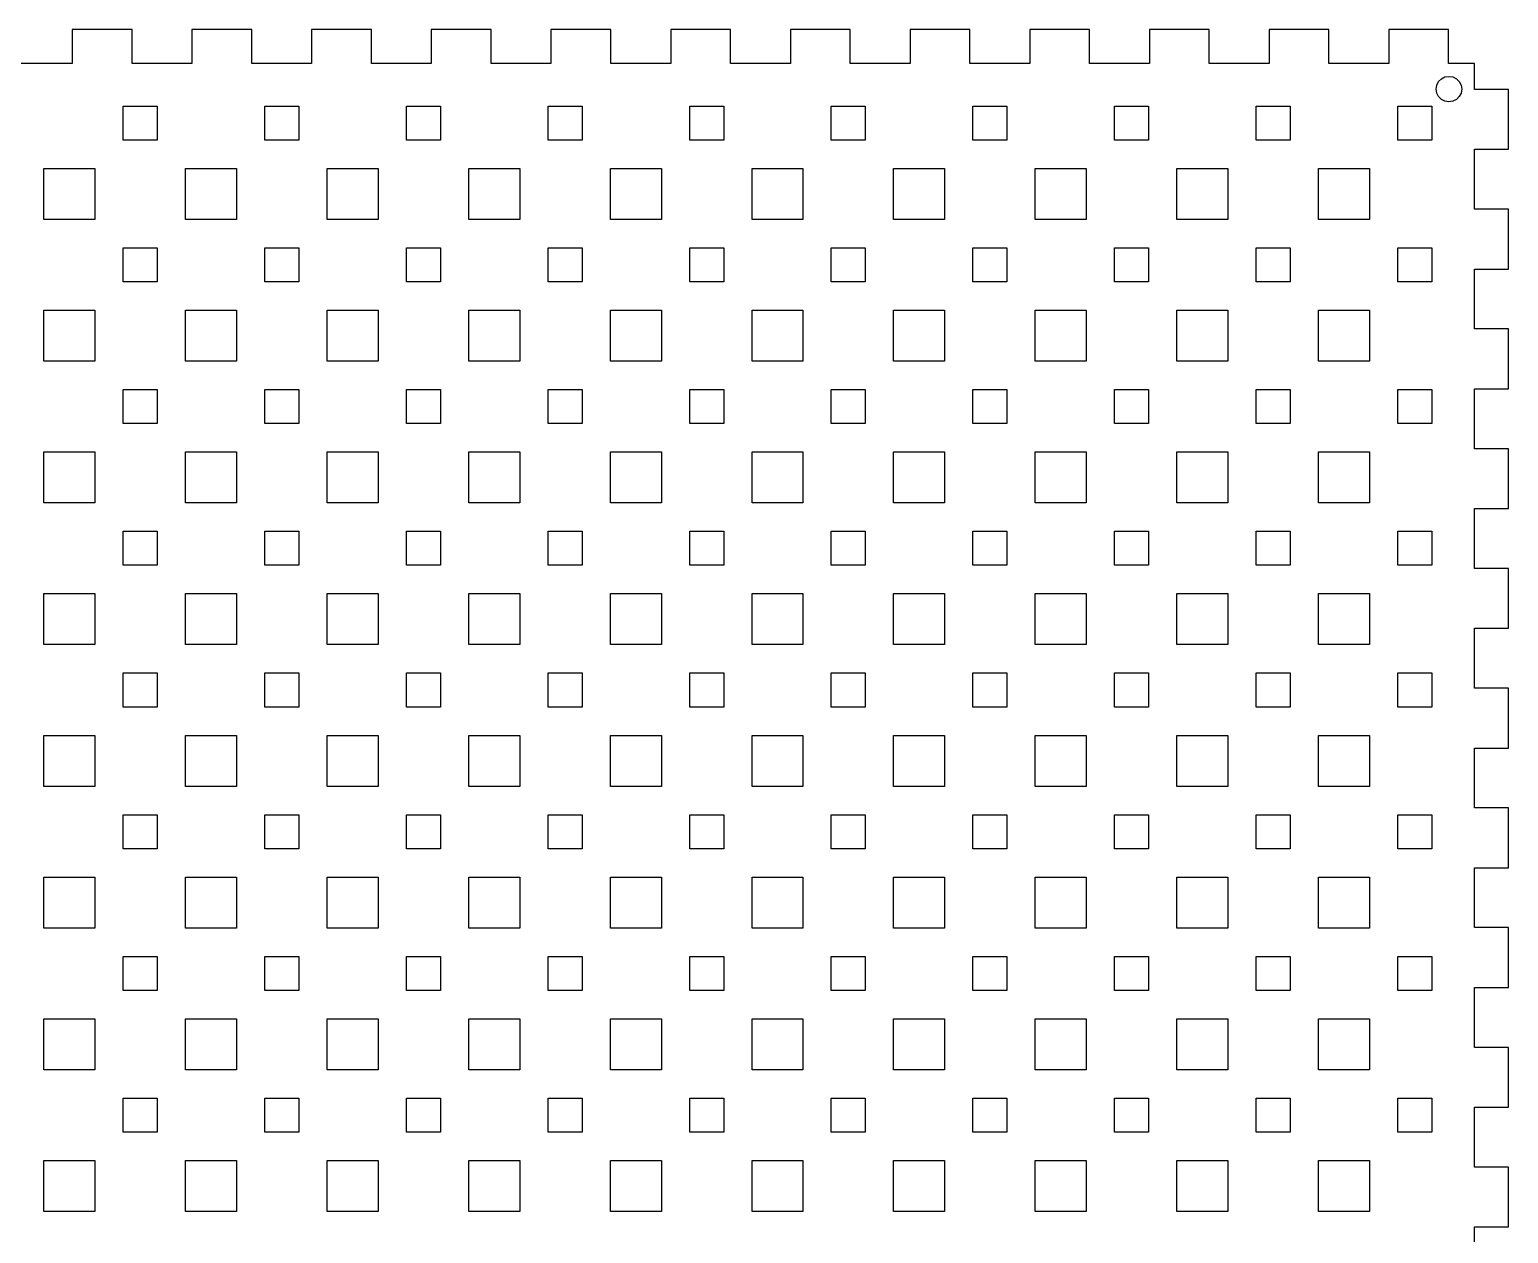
# Model space of a CAD drawing. Header units: metres. Extents: x -290 to 289, y -442 to 574.
# Drawn here: x 114.7 to 288.7, y 147.1 to 288.7 of the extents above; entities that cross this region are included whole.
import ezdxf

# ---------------------------------------------------------------- set-up
doc = ezdxf.new("R2010")
doc.units = ezdxf.units.M

msp = doc.modelspace()

# ---------------------------------------------------------------- linework, layer by layer
for p, q in [((126.732, 288.667), (119.691, 288.667)), ((119.691, 288.667), (119.691, 284.667)), ((126.732, 284.667), (126.732, 288.667)), ((140.813, 288.667), (133.772, 288.667)), ((133.772, 288.667), (133.772, 284.667)), ((140.813, 284.667), (140.813, 288.667)), ((154.894, 288.667), (147.854, 288.667)), ((147.854, 288.667), (147.854, 284.667)), ((154.894, 284.667), (154.894, 288.667)), ((168.976, 288.667), (161.935, 288.667)), ((161.935, 288.667), (161.935, 284.667)), ((168.976, 284.667), (168.976, 288.667)), ((183.057, 288.667), (176.016, 288.667)), ((176.016, 288.667), (176.016, 284.667)), ((183.057, 284.667), (183.057, 288.667)), ((197.138, 288.667), (190.098, 288.667)), ((190.098, 288.667), (190.098, 284.667)), ((197.138, 284.667), (197.138, 288.667)), ((211.219, 288.667), (204.179, 288.667)), ((204.179, 288.667), (204.179, 284.667)), ((211.219, 284.667), (211.219, 288.667)), ((225.301, 288.667), (218.26, 288.667)), ((218.26, 288.667), (218.26, 284.667)), ((225.301, 284.667), (225.301, 288.667)), ((239.382, 288.667), (232.341, 288.667)), ((232.341, 288.667), (232.341, 284.667)), ((239.382, 284.667), (239.382, 288.667)), ((253.463, 288.667), (246.423, 288.667)), ((246.423, 288.667), (246.423, 284.667)), ((253.463, 284.667), (253.463, 288.667)), ((267.545, 288.667), (260.504, 288.667)), ((260.504, 288.667), (260.504, 284.667)), ((267.545, 284.667), (267.545, 288.667)), ((281.626, 288.667), (274.585, 288.667)), ((274.585, 288.667), (274.585, 284.667)), ((281.626, 284.667), (281.626, 288.667)), ((119.691, 284.667), (112.65, 284.667)), ((133.772, 284.667), (126.732, 284.667)), ((147.854, 284.667), (140.813, 284.667)), ((161.935, 284.667), (154.894, 284.667)), ((176.016, 284.667), (168.976, 284.667)), ((190.098, 284.667), (183.057, 284.667)), ((204.179, 284.667), (197.138, 284.667)), ((218.26, 284.667), (211.219, 284.667)), ((232.341, 284.667), (225.301, 284.667)), ((246.423, 284.667), (239.382, 284.667)), ((260.504, 284.667), (253.463, 284.667)), ((274.585, 284.667), (267.545, 284.667)), ((284.667, 284.667), (281.626, 284.667)), ((284.667, 281.626), (284.667, 284.667)), ((280.167, 281.667), (280.24, 282.13)), ((280.24, 282.13), (280.453, 282.548)), ((280.453, 282.548), (280.785, 282.88)), ((280.785, 282.88), (281.203, 283.093)), ((281.203, 283.093), (281.667, 283.167)), ((281.667, 283.167), (282.13, 283.093)), ((282.13, 283.093), (282.548, 282.88)), ((282.548, 282.88), (282.88, 282.548)), ((282.88, 282.548), (283.093, 282.13)), ((283.093, 282.13), (283.167, 281.667)), ((280.24, 281.203), (280.167, 281.667)), ((280.453, 280.785), (280.24, 281.203)), ((280.785, 280.453), (280.453, 280.785)), ((281.203, 280.24), (280.785, 280.453)), ((281.667, 280.167), (281.203, 280.24)), ((282.13, 280.24), (281.667, 280.167)), ((282.548, 280.453), (282.13, 280.24)), ((282.88, 280.785), (282.548, 280.453)), ((283.093, 281.203), (282.88, 280.785)), ((283.167, 281.667), (283.093, 281.203)), ((288.667, 281.626), (284.667, 281.626)), ((288.667, 274.585), (288.667, 281.626)), ((125.667, 275.667), (125.667, 279.667)), ((125.667, 279.667), (129.667, 279.667)), ((129.667, 279.667), (129.667, 275.667)), ((142.333, 275.667), (142.333, 279.667)), ((142.333, 279.667), (146.333, 279.667)), ((146.333, 279.667), (146.333, 275.667)), ((159, 275.667), (159, 279.667)), ((159, 279.667), (163, 279.667)), ((163, 279.667), (163, 275.667)), ((175.667, 275.667), (175.667, 279.667)), ((175.667, 279.667), (179.667, 279.667)), ((179.667, 279.667), (179.667, 275.667)), ((192.333, 275.667), (192.333, 279.667)), ((192.333, 279.667), (196.333, 279.667)), ((196.333, 279.667), (196.333, 275.667)), ((209, 275.667), (209, 279.667)), ((209, 279.667), (213, 279.667)), ((213, 279.667), (213, 275.667)), ((225.667, 275.667), (225.667, 279.667)), ((225.667, 279.667), (229.667, 279.667)), ((229.667, 279.667), (229.667, 275.667)), ((242.333, 275.667), (242.333, 279.667)), ((242.333, 279.667), (246.333, 279.667)), ((246.333, 279.667), (246.333, 275.667)), ((259, 275.667), (259, 279.667)), ((259, 279.667), (263, 279.667)), ((263, 279.667), (263, 275.667)), ((275.667, 275.667), (275.667, 279.667)), ((275.667, 279.667), (279.667, 279.667)), ((279.667, 279.667), (279.667, 275.667)), ((129.667, 275.667), (125.667, 275.667)), ((146.333, 275.667), (142.333, 275.667)), ((163, 275.667), (159, 275.667)), ((179.667, 275.667), (175.667, 275.667)), ((196.333, 275.667), (192.333, 275.667)), ((213, 275.667), (209, 275.667)), ((229.667, 275.667), (225.667, 275.667)), ((246.333, 275.667), (242.333, 275.667)), ((263, 275.667), (259, 275.667)), ((279.667, 275.667), (275.667, 275.667)), ((284.667, 267.545), (284.667, 274.585)), ((284.667, 274.585), (288.667, 274.585)), ((116.333, 266.333), (116.333, 272.333)), ((116.333, 272.333), (122.333, 272.333)), ((122.333, 272.333), (122.333, 266.333)), ((133, 266.333), (133, 272.333)), ((133, 272.333), (139, 272.333)), ((139, 272.333), (139, 266.333)), ((149.667, 266.333), (149.667, 272.333)), ((149.667, 272.333), (155.667, 272.333)), ((155.667, 272.333), (155.667, 266.333)), ((166.333, 266.333), (166.333, 272.333)), ((166.333, 272.333), (172.333, 272.333)), ((172.333, 272.333), (172.333, 266.333)), ((183, 266.333), (183, 272.333)), ((183, 272.333), (189, 272.333)), ((189, 272.333), (189, 266.333)), ((199.667, 266.333), (199.667, 272.333)), ((199.667, 272.333), (205.667, 272.333)), ((205.667, 272.333), (205.667, 266.333)), ((216.333, 266.333), (216.333, 272.333)), ((216.333, 272.333), (222.333, 272.333)), ((222.333, 272.333), (222.333, 266.333)), ((233, 266.333), (233, 272.333)), ((233, 272.333), (239, 272.333)), ((239, 272.333), (239, 266.333)), ((249.667, 266.333), (249.667, 272.333)), ((249.667, 272.333), (255.667, 272.333)), ((255.667, 272.333), (255.667, 266.333)), ((266.333, 266.333), (266.333, 272.333)), ((266.333, 272.333), (272.333, 272.333)), ((272.333, 272.333), (272.333, 266.333)), ((122.333, 266.333), (116.333, 266.333)), ((139, 266.333), (133, 266.333)), ((155.667, 266.333), (149.667, 266.333)), ((172.333, 266.333), (166.333, 266.333)), ((189, 266.333), (183, 266.333)), ((205.667, 266.333), (199.667, 266.333)), ((222.333, 266.333), (216.333, 266.333)), ((239, 266.333), (233, 266.333)), ((255.667, 266.333), (249.667, 266.333)), ((272.333, 266.333), (266.333, 266.333)), ((288.667, 267.545), (284.667, 267.545)), ((288.667, 260.504), (288.667, 267.545)), ((125.667, 259), (125.667, 263)), ((125.667, 263), (129.667, 263)), ((129.667, 263), (129.667, 259)), ((142.333, 259), (142.333, 263)), ((142.333, 263), (146.333, 263)), ((146.333, 263), (146.333, 259)), ((159, 259), (159, 263)), ((159, 263), (163, 263)), ((163, 263), (163, 259)), ((175.667, 259), (175.667, 263)), ((175.667, 263), (179.667, 263)), ((179.667, 263), (179.667, 259)), ((192.333, 259), (192.333, 263)), ((192.333, 263), (196.333, 263)), ((196.333, 263), (196.333, 259)), ((209, 259), (209, 263)), ((209, 263), (213, 263)), ((213, 263), (213, 259)), ((225.667, 259), (225.667, 263)), ((225.667, 263), (229.667, 263)), ((229.667, 263), (229.667, 259)), ((242.333, 259), (242.333, 263)), ((242.333, 263), (246.333, 263)), ((246.333, 263), (246.333, 259)), ((259, 259), (259, 263)), ((259, 263), (263, 263)), ((263, 263), (263, 259)), ((275.667, 259), (275.667, 263)), ((275.667, 263), (279.667, 263)), ((279.667, 263), (279.667, 259)), ((284.667, 253.463), (284.667, 260.504)), ((284.667, 260.504), (288.667, 260.504)), ((129.667, 259), (125.667, 259)), ((146.333, 259), (142.333, 259)), ((163, 259), (159, 259)), ((179.667, 259), (175.667, 259)), ((196.333, 259), (192.333, 259)), ((213, 259), (209, 259)), ((229.667, 259), (225.667, 259)), ((246.333, 259), (242.333, 259)), ((263, 259), (259, 259)), ((279.667, 259), (275.667, 259)), ((116.333, 249.667), (116.333, 255.667)), ((116.333, 255.667), (122.333, 255.667)), ((122.333, 255.667), (122.333, 249.667)), ((133, 249.667), (133, 255.667)), ((133, 255.667), (139, 255.667)), ((139, 255.667), (139, 249.667)), ((149.667, 249.667), (149.667, 255.667)), ((149.667, 255.667), (155.667, 255.667)), ((155.667, 255.667), (155.667, 249.667)), ((166.333, 249.667), (166.333, 255.667)), ((166.333, 255.667), (172.333, 255.667)), ((172.333, 255.667), (172.333, 249.667)), ((183, 249.667), (183, 255.667)), ((183, 255.667), (189, 255.667)), ((189, 255.667), (189, 249.667)), ((199.667, 249.667), (199.667, 255.667)), ((199.667, 255.667), (205.667, 255.667)), ((205.667, 255.667), (205.667, 249.667)), ((216.333, 249.667), (216.333, 255.667)), ((216.333, 255.667), (222.333, 255.667)), ((222.333, 255.667), (222.333, 249.667)), ((233, 249.667), (233, 255.667)), ((233, 255.667), (239, 255.667)), ((239, 255.667), (239, 249.667)), ((249.667, 249.667), (249.667, 255.667)), ((249.667, 255.667), (255.667, 255.667)), ((255.667, 255.667), (255.667, 249.667)), ((266.333, 249.667), (266.333, 255.667)), ((266.333, 255.667), (272.333, 255.667)), ((272.333, 255.667), (272.333, 249.667)), ((288.667, 253.463), (284.667, 253.463)), ((288.667, 246.423), (288.667, 253.463)), ((122.333, 249.667), (116.333, 249.667)), ((139, 249.667), (133, 249.667)), ((155.667, 249.667), (149.667, 249.667)), ((172.333, 249.667), (166.333, 249.667)), ((189, 249.667), (183, 249.667)), ((205.667, 249.667), (199.667, 249.667)), ((222.333, 249.667), (216.333, 249.667)), ((239, 249.667), (233, 249.667)), ((255.667, 249.667), (249.667, 249.667)), ((272.333, 249.667), (266.333, 249.667)), ((125.667, 242.333), (125.667, 246.333)), ((125.667, 246.333), (129.667, 246.333)), ((129.667, 246.333), (129.667, 242.333)), ((142.333, 242.333), (142.333, 246.333)), ((142.333, 246.333), (146.333, 246.333)), ((146.333, 246.333), (146.333, 242.333)), ((159, 242.333), (159, 246.333)), ((159, 246.333), (163, 246.333)), ((163, 246.333), (163, 242.333)), ((175.667, 242.333), (175.667, 246.333)), ((175.667, 246.333), (179.667, 246.333)), ((179.667, 246.333), (179.667, 242.333)), ((192.333, 242.333), (192.333, 246.333)), ((192.333, 246.333), (196.333, 246.333)), ((196.333, 246.333), (196.333, 242.333)), ((209, 242.333), (209, 246.333)), ((209, 246.333), (213, 246.333)), ((213, 246.333), (213, 242.333)), ((225.667, 242.333), (225.667, 246.333)), ((225.667, 246.333), (229.667, 246.333)), ((229.667, 246.333), (229.667, 242.333)), ((242.333, 242.333), (242.333, 246.333)), ((242.333, 246.333), (246.333, 246.333)), ((246.333, 246.333), (246.333, 242.333)), ((259, 242.333), (259, 246.333)), ((259, 246.333), (263, 246.333)), ((263, 246.333), (263, 242.333)), ((275.667, 242.333), (275.667, 246.333)), ((275.667, 246.333), (279.667, 246.333)), ((279.667, 246.333), (279.667, 242.333)), ((284.667, 239.382), (284.667, 246.423)), ((284.667, 246.423), (288.667, 246.423)), ((129.667, 242.333), (125.667, 242.333)), ((146.333, 242.333), (142.333, 242.333)), ((163, 242.333), (159, 242.333)), ((179.667, 242.333), (175.667, 242.333)), ((196.333, 242.333), (192.333, 242.333)), ((213, 242.333), (209, 242.333)), ((229.667, 242.333), (225.667, 242.333)), ((246.333, 242.333), (242.333, 242.333)), ((263, 242.333), (259, 242.333)), ((279.667, 242.333), (275.667, 242.333)), ((116.333, 233), (116.333, 239)), ((116.333, 239), (122.333, 239)), ((122.333, 239), (122.333, 233)), ((133, 233), (133, 239)), ((133, 239), (139, 239)), ((139, 239), (139, 233)), ((149.667, 233), (149.667, 239)), ((149.667, 239), (155.667, 239)), ((155.667, 239), (155.667, 233)), ((166.333, 233), (166.333, 239)), ((166.333, 239), (172.333, 239)), ((172.333, 239), (172.333, 233)), ((183, 233), (183, 239)), ((183, 239), (189, 239)), ((189, 239), (189, 233)), ((199.667, 233), (199.667, 239)), ((199.667, 239), (205.667, 239)), ((205.667, 239), (205.667, 233)), ((216.333, 233), (216.333, 239)), ((216.333, 239), (222.333, 239)), ((222.333, 239), (222.333, 233)), ((233, 233), (233, 239)), ((233, 239), (239, 239)), ((239, 239), (239, 233)), ((249.667, 233), (249.667, 239)), ((249.667, 239), (255.667, 239)), ((255.667, 239), (255.667, 233)), ((266.333, 233), (266.333, 239)), ((266.333, 239), (272.333, 239)), ((272.333, 239), (272.333, 233)), ((288.667, 239.382), (284.667, 239.382)), ((288.667, 232.341), (288.667, 239.382)), ((122.333, 233), (116.333, 233)), ((139, 233), (133, 233)), ((155.667, 233), (149.667, 233)), ((172.333, 233), (166.333, 233)), ((189, 233), (183, 233)), ((205.667, 233), (199.667, 233)), ((222.333, 233), (216.333, 233)), ((239, 233), (233, 233)), ((255.667, 233), (249.667, 233)), ((272.333, 233), (266.333, 233)), ((284.667, 225.301), (284.667, 232.341)), ((284.667, 232.341), (288.667, 232.341)), ((125.667, 225.667), (125.667, 229.667)), ((125.667, 229.667), (129.667, 229.667)), ((129.667, 229.667), (129.667, 225.667)), ((142.333, 225.667), (142.333, 229.667)), ((142.333, 229.667), (146.333, 229.667)), ((146.333, 229.667), (146.333, 225.667)), ((159, 225.667), (159, 229.667)), ((159, 229.667), (163, 229.667)), ((163, 229.667), (163, 225.667)), ((175.667, 225.667), (175.667, 229.667)), ((175.667, 229.667), (179.667, 229.667)), ((179.667, 229.667), (179.667, 225.667)), ((192.333, 225.667), (192.333, 229.667)), ((192.333, 229.667), (196.333, 229.667)), ((196.333, 229.667), (196.333, 225.667)), ((209, 225.667), (209, 229.667)), ((209, 229.667), (213, 229.667)), ((213, 229.667), (213, 225.667)), ((225.667, 225.667), (225.667, 229.667)), ((225.667, 229.667), (229.667, 229.667)), ((229.667, 229.667), (229.667, 225.667)), ((242.333, 225.667), (242.333, 229.667)), ((242.333, 229.667), (246.333, 229.667)), ((246.333, 229.667), (246.333, 225.667)), ((259, 225.667), (259, 229.667)), ((259, 229.667), (263, 229.667)), ((263, 229.667), (263, 225.667)), ((275.667, 225.667), (275.667, 229.667)), ((275.667, 229.667), (279.667, 229.667)), ((279.667, 229.667), (279.667, 225.667)), ((129.667, 225.667), (125.667, 225.667)), ((146.333, 225.667), (142.333, 225.667)), ((163, 225.667), (159, 225.667)), ((179.667, 225.667), (175.667, 225.667)), ((196.333, 225.667), (192.333, 225.667)), ((213, 225.667), (209, 225.667)), ((229.667, 225.667), (225.667, 225.667)), ((246.333, 225.667), (242.333, 225.667)), ((263, 225.667), (259, 225.667)), ((279.667, 225.667), (275.667, 225.667)), ((288.667, 225.301), (284.667, 225.301)), ((288.667, 218.26), (288.667, 225.301)), ((116.333, 216.333), (116.333, 222.333)), ((116.333, 222.333), (122.333, 222.333)), ((122.333, 222.333), (122.333, 216.333)), ((133, 216.333), (133, 222.333)), ((133, 222.333), (139, 222.333)), ((139, 222.333), (139, 216.333)), ((149.667, 216.333), (149.667, 222.333)), ((149.667, 222.333), (155.667, 222.333)), ((155.667, 222.333), (155.667, 216.333)), ((166.333, 216.333), (166.333, 222.333)), ((166.333, 222.333), (172.333, 222.333)), ((172.333, 222.333), (172.333, 216.333)), ((183, 216.333), (183, 222.333)), ((183, 222.333), (189, 222.333)), ((189, 222.333), (189, 216.333)), ((199.667, 216.333), (199.667, 222.333)), ((199.667, 222.333), (205.667, 222.333)), ((205.667, 222.333), (205.667, 216.333)), ((216.333, 216.333), (216.333, 222.333)), ((216.333, 222.333), (222.333, 222.333)), ((222.333, 222.333), (222.333, 216.333)), ((233, 216.333), (233, 222.333)), ((233, 222.333), (239, 222.333)), ((239, 222.333), (239, 216.333)), ((249.667, 216.333), (249.667, 222.333)), ((249.667, 222.333), (255.667, 222.333)), ((255.667, 222.333), (255.667, 216.333)), ((266.333, 216.333), (266.333, 222.333)), ((266.333, 222.333), (272.333, 222.333)), ((272.333, 222.333), (272.333, 216.333)), ((284.667, 211.219), (284.667, 218.26)), ((284.667, 218.26), (288.667, 218.26)), ((122.333, 216.333), (116.333, 216.333)), ((139, 216.333), (133, 216.333)), ((155.667, 216.333), (149.667, 216.333)), ((172.333, 216.333), (166.333, 216.333)), ((189, 216.333), (183, 216.333)), ((205.667, 216.333), (199.667, 216.333)), ((222.333, 216.333), (216.333, 216.333)), ((239, 216.333), (233, 216.333)), ((255.667, 216.333), (249.667, 216.333)), ((272.333, 216.333), (266.333, 216.333)), ((125.667, 209), (125.667, 213)), ((125.667, 213), (129.667, 213)), ((129.667, 213), (129.667, 209)), ((142.333, 209), (142.333, 213)), ((142.333, 213), (146.333, 213)), ((146.333, 213), (146.333, 209)), ((159, 209), (159, 213)), ((159, 213), (163, 213)), ((163, 213), (163, 209)), ((175.667, 209), (175.667, 213)), ((175.667, 213), (179.667, 213)), ((179.667, 213), (179.667, 209)), ((192.333, 209), (192.333, 213)), ((192.333, 213), (196.333, 213)), ((196.333, 213), (196.333, 209)), ((209, 209), (209, 213)), ((209, 213), (213, 213)), ((213, 213), (213, 209)), ((225.667, 209), (225.667, 213)), ((225.667, 213), (229.667, 213)), ((229.667, 213), (229.667, 209)), ((242.333, 209), (242.333, 213)), ((242.333, 213), (246.333, 213)), ((246.333, 213), (246.333, 209)), ((259, 209), (259, 213)), ((259, 213), (263, 213)), ((263, 213), (263, 209)), ((275.667, 209), (275.667, 213)), ((275.667, 213), (279.667, 213)), ((279.667, 213), (279.667, 209)), ((288.667, 211.219), (284.667, 211.219)), ((288.667, 204.179), (288.667, 211.219)), ((129.667, 209), (125.667, 209)), ((146.333, 209), (142.333, 209)), ((163, 209), (159, 209)), ((179.667, 209), (175.667, 209)), ((196.333, 209), (192.333, 209)), ((213, 209), (209, 209)), ((229.667, 209), (225.667, 209)), ((246.333, 209), (242.333, 209)), ((263, 209), (259, 209)), ((279.667, 209), (275.667, 209)), ((116.333, 199.667), (116.333, 205.667)), ((116.333, 205.667), (122.333, 205.667)), ((122.333, 205.667), (122.333, 199.667)), ((133, 199.667), (133, 205.667)), ((133, 205.667), (139, 205.667)), ((139, 205.667), (139, 199.667)), ((149.667, 199.667), (149.667, 205.667)), ((149.667, 205.667), (155.667, 205.667)), ((155.667, 205.667), (155.667, 199.667)), ((166.333, 199.667), (166.333, 205.667)), ((166.333, 205.667), (172.333, 205.667)), ((172.333, 205.667), (172.333, 199.667)), ((183, 199.667), (183, 205.667)), ((183, 205.667), (189, 205.667)), ((189, 205.667), (189, 199.667)), ((199.667, 199.667), (199.667, 205.667)), ((199.667, 205.667), (205.667, 205.667)), ((205.667, 205.667), (205.667, 199.667)), ((216.333, 199.667), (216.333, 205.667)), ((216.333, 205.667), (222.333, 205.667)), ((222.333, 205.667), (222.333, 199.667)), ((233, 199.667), (233, 205.667)), ((233, 205.667), (239, 205.667)), ((239, 205.667), (239, 199.667)), ((249.667, 199.667), (249.667, 205.667)), ((249.667, 205.667), (255.667, 205.667)), ((255.667, 205.667), (255.667, 199.667)), ((266.333, 199.667), (266.333, 205.667)), ((266.333, 205.667), (272.333, 205.667)), ((272.333, 205.667), (272.333, 199.667)), ((284.667, 197.138), (284.667, 204.179)), ((284.667, 204.179), (288.667, 204.179)), ((122.333, 199.667), (116.333, 199.667)), ((139, 199.667), (133, 199.667)), ((155.667, 199.667), (149.667, 199.667)), ((172.333, 199.667), (166.333, 199.667)), ((189, 199.667), (183, 199.667)), ((205.667, 199.667), (199.667, 199.667)), ((222.333, 199.667), (216.333, 199.667)), ((239, 199.667), (233, 199.667)), ((255.667, 199.667), (249.667, 199.667)), ((272.333, 199.667), (266.333, 199.667)), ((288.667, 197.138), (284.667, 197.138)), ((288.667, 190.098), (288.667, 197.138)), ((125.667, 192.333), (125.667, 196.333)), ((125.667, 196.333), (129.667, 196.333)), ((129.667, 196.333), (129.667, 192.333)), ((142.333, 192.333), (142.333, 196.333)), ((142.333, 196.333), (146.333, 196.333)), ((146.333, 196.333), (146.333, 192.333)), ((159, 192.333), (159, 196.333)), ((159, 196.333), (163, 196.333)), ((163, 196.333), (163, 192.333)), ((175.667, 192.333), (175.667, 196.333)), ((175.667, 196.333), (179.667, 196.333)), ((179.667, 196.333), (179.667, 192.333)), ((192.333, 192.333), (192.333, 196.333)), ((192.333, 196.333), (196.333, 196.333)), ((196.333, 196.333), (196.333, 192.333)), ((209, 192.333), (209, 196.333)), ((209, 196.333), (213, 196.333)), ((213, 196.333), (213, 192.333)), ((225.667, 192.333), (225.667, 196.333)), ((225.667, 196.333), (229.667, 196.333)), ((229.667, 196.333), (229.667, 192.333)), ((242.333, 192.333), (242.333, 196.333)), ((242.333, 196.333), (246.333, 196.333)), ((246.333, 196.333), (246.333, 192.333)), ((259, 192.333), (259, 196.333)), ((259, 196.333), (263, 196.333)), ((263, 196.333), (263, 192.333)), ((275.667, 192.333), (275.667, 196.333)), ((275.667, 196.333), (279.667, 196.333)), ((279.667, 196.333), (279.667, 192.333)), ((129.667, 192.333), (125.667, 192.333)), ((146.333, 192.333), (142.333, 192.333)), ((163, 192.333), (159, 192.333)), ((179.667, 192.333), (175.667, 192.333)), ((196.333, 192.333), (192.333, 192.333)), ((213, 192.333), (209, 192.333)), ((229.667, 192.333), (225.667, 192.333)), ((246.333, 192.333), (242.333, 192.333)), ((263, 192.333), (259, 192.333)), ((279.667, 192.333), (275.667, 192.333)), ((284.667, 183.057), (284.667, 190.098)), ((284.667, 190.098), (288.667, 190.098)), ((116.333, 183), (116.333, 189)), ((116.333, 189), (122.333, 189)), ((122.333, 189), (122.333, 183)), ((133, 183), (133, 189)), ((133, 189), (139, 189)), ((139, 189), (139, 183)), ((149.667, 183), (149.667, 189)), ((149.667, 189), (155.667, 189)), ((155.667, 189), (155.667, 183)), ((166.333, 183), (166.333, 189)), ((166.333, 189), (172.333, 189)), ((172.333, 189), (172.333, 183)), ((183, 183), (183, 189)), ((183, 189), (189, 189)), ((189, 189), (189, 183)), ((199.667, 183), (199.667, 189)), ((199.667, 189), (205.667, 189)), ((205.667, 189), (205.667, 183)), ((216.333, 183), (216.333, 189)), ((216.333, 189), (222.333, 189)), ((222.333, 189), (222.333, 183)), ((233, 183), (233, 189)), ((233, 189), (239, 189)), ((239, 189), (239, 183)), ((249.667, 183), (249.667, 189)), ((249.667, 189), (255.667, 189)), ((255.667, 189), (255.667, 183)), ((266.333, 183), (266.333, 189)), ((266.333, 189), (272.333, 189)), ((272.333, 189), (272.333, 183)), ((122.333, 183), (116.333, 183)), ((139, 183), (133, 183)), ((155.667, 183), (149.667, 183)), ((172.333, 183), (166.333, 183)), ((189, 183), (183, 183)), ((205.667, 183), (199.667, 183)), ((222.333, 183), (216.333, 183)), ((239, 183), (233, 183)), ((255.667, 183), (249.667, 183)), ((272.333, 183), (266.333, 183)), ((288.667, 183.057), (284.667, 183.057)), ((288.667, 176.016), (288.667, 183.057)), ((125.667, 175.667), (125.667, 179.667)), ((125.667, 179.667), (129.667, 179.667)), ((129.667, 179.667), (129.667, 175.667)), ((142.333, 175.667), (142.333, 179.667)), ((142.333, 179.667), (146.333, 179.667)), ((146.333, 179.667), (146.333, 175.667)), ((159, 175.667), (159, 179.667)), ((159, 179.667), (163, 179.667)), ((163, 179.667), (163, 175.667)), ((175.667, 175.667), (175.667, 179.667)), ((175.667, 179.667), (179.667, 179.667)), ((179.667, 179.667), (179.667, 175.667)), ((192.333, 175.667), (192.333, 179.667)), ((192.333, 179.667), (196.333, 179.667)), ((196.333, 179.667), (196.333, 175.667)), ((209, 175.667), (209, 179.667)), ((209, 179.667), (213, 179.667)), ((213, 179.667), (213, 175.667)), ((225.667, 175.667), (225.667, 179.667)), ((225.667, 179.667), (229.667, 179.667)), ((229.667, 179.667), (229.667, 175.667)), ((242.333, 175.667), (242.333, 179.667)), ((242.333, 179.667), (246.333, 179.667)), ((246.333, 179.667), (246.333, 175.667)), ((259, 175.667), (259, 179.667)), ((259, 179.667), (263, 179.667)), ((263, 179.667), (263, 175.667)), ((275.667, 175.667), (275.667, 179.667)), ((275.667, 179.667), (279.667, 179.667)), ((279.667, 179.667), (279.667, 175.667)), ((284.667, 168.976), (284.667, 176.016)), ((284.667, 176.016), (288.667, 176.016)), ((129.667, 175.667), (125.667, 175.667)), ((146.333, 175.667), (142.333, 175.667)), ((163, 175.667), (159, 175.667)), ((179.667, 175.667), (175.667, 175.667)), ((196.333, 175.667), (192.333, 175.667)), ((213, 175.667), (209, 175.667)), ((229.667, 175.667), (225.667, 175.667)), ((246.333, 175.667), (242.333, 175.667)), ((263, 175.667), (259, 175.667)), ((279.667, 175.667), (275.667, 175.667)), ((116.333, 166.333), (116.333, 172.333)), ((116.333, 172.333), (122.333, 172.333)), ((122.333, 172.333), (122.333, 166.333)), ((133, 166.333), (133, 172.333)), ((133, 172.333), (139, 172.333)), ((139, 172.333), (139, 166.333)), ((149.667, 166.333), (149.667, 172.333)), ((149.667, 172.333), (155.667, 172.333)), ((155.667, 172.333), (155.667, 166.333)), ((166.333, 166.333), (166.333, 172.333)), ((166.333, 172.333), (172.333, 172.333)), ((172.333, 172.333), (172.333, 166.333)), ((183, 166.333), (183, 172.333)), ((183, 172.333), (189, 172.333)), ((189, 172.333), (189, 166.333)), ((199.667, 166.333), (199.667, 172.333)), ((199.667, 172.333), (205.667, 172.333)), ((205.667, 172.333), (205.667, 166.333)), ((216.333, 166.333), (216.333, 172.333)), ((216.333, 172.333), (222.333, 172.333)), ((222.333, 172.333), (222.333, 166.333)), ((233, 166.333), (233, 172.333)), ((233, 172.333), (239, 172.333)), ((239, 172.333), (239, 166.333)), ((249.667, 166.333), (249.667, 172.333)), ((249.667, 172.333), (255.667, 172.333)), ((255.667, 172.333), (255.667, 166.333)), ((266.333, 166.333), (266.333, 172.333)), ((266.333, 172.333), (272.333, 172.333)), ((272.333, 172.333), (272.333, 166.333)), ((288.667, 168.976), (284.667, 168.976)), ((288.667, 161.935), (288.667, 168.976)), ((122.333, 166.333), (116.333, 166.333)), ((139, 166.333), (133, 166.333)), ((155.667, 166.333), (149.667, 166.333)), ((172.333, 166.333), (166.333, 166.333)), ((189, 166.333), (183, 166.333)), ((205.667, 166.333), (199.667, 166.333)), ((222.333, 166.333), (216.333, 166.333)), ((239, 166.333), (233, 166.333)), ((255.667, 166.333), (249.667, 166.333)), ((272.333, 166.333), (266.333, 166.333)), ((125.667, 159), (125.667, 163)), ((125.667, 163), (129.667, 163)), ((129.667, 163), (129.667, 159)), ((142.333, 159), (142.333, 163)), ((142.333, 163), (146.333, 163)), ((146.333, 163), (146.333, 159)), ((159, 159), (159, 163)), ((159, 163), (163, 163)), ((163, 163), (163, 159)), ((175.667, 159), (175.667, 163)), ((175.667, 163), (179.667, 163)), ((179.667, 163), (179.667, 159)), ((192.333, 159), (192.333, 163)), ((192.333, 163), (196.333, 163)), ((196.333, 163), (196.333, 159)), ((209, 159), (209, 163)), ((209, 163), (213, 163)), ((213, 163), (213, 159)), ((225.667, 159), (225.667, 163)), ((225.667, 163), (229.667, 163)), ((229.667, 163), (229.667, 159)), ((242.333, 159), (242.333, 163)), ((242.333, 163), (246.333, 163)), ((246.333, 163), (246.333, 159)), ((259, 159), (259, 163)), ((259, 163), (263, 163)), ((263, 163), (263, 159)), ((275.667, 159), (275.667, 163)), ((275.667, 163), (279.667, 163)), ((279.667, 163), (279.667, 159)), ((284.667, 154.894), (284.667, 161.935)), ((284.667, 161.935), (288.667, 161.935)), ((129.667, 159), (125.667, 159)), ((146.333, 159), (142.333, 159)), ((163, 159), (159, 159)), ((179.667, 159), (175.667, 159)), ((196.333, 159), (192.333, 159)), ((213, 159), (209, 159)), ((229.667, 159), (225.667, 159)), ((246.333, 159), (242.333, 159)), ((263, 159), (259, 159)), ((279.667, 159), (275.667, 159)), ((116.333, 149.667), (116.333, 155.667)), ((116.333, 155.667), (122.333, 155.667)), ((122.333, 155.667), (122.333, 149.667)), ((133, 149.667), (133, 155.667)), ((133, 155.667), (139, 155.667)), ((139, 155.667), (139, 149.667)), ((149.667, 149.667), (149.667, 155.667)), ((149.667, 155.667), (155.667, 155.667)), ((155.667, 155.667), (155.667, 149.667)), ((166.333, 149.667), (166.333, 155.667)), ((166.333, 155.667), (172.333, 155.667)), ((172.333, 155.667), (172.333, 149.667)), ((183, 149.667), (183, 155.667)), ((183, 155.667), (189, 155.667)), ((189, 155.667), (189, 149.667)), ((199.667, 149.667), (199.667, 155.667)), ((199.667, 155.667), (205.667, 155.667)), ((205.667, 155.667), (205.667, 149.667)), ((216.333, 149.667), (216.333, 155.667)), ((216.333, 155.667), (222.333, 155.667)), ((222.333, 155.667), (222.333, 149.667)), ((233, 149.667), (233, 155.667)), ((233, 155.667), (239, 155.667)), ((239, 155.667), (239, 149.667)), ((249.667, 149.667), (249.667, 155.667)), ((249.667, 155.667), (255.667, 155.667)), ((255.667, 155.667), (255.667, 149.667)), ((266.333, 149.667), (266.333, 155.667)), ((266.333, 155.667), (272.333, 155.667)), ((272.333, 155.667), (272.333, 149.667)), ((288.667, 154.894), (284.667, 154.894)), ((288.667, 147.854), (288.667, 154.894)), ((122.333, 149.667), (116.333, 149.667)), ((139, 149.667), (133, 149.667)), ((155.667, 149.667), (149.667, 149.667)), ((172.333, 149.667), (166.333, 149.667)), ((189, 149.667), (183, 149.667)), ((205.667, 149.667), (199.667, 149.667)), ((222.333, 149.667), (216.333, 149.667)), ((239, 149.667), (233, 149.667)), ((255.667, 149.667), (249.667, 149.667)), ((272.333, 149.667), (266.333, 149.667)), ((284.667, 140.813), (284.667, 147.854)), ((284.667, 147.854), (288.667, 147.854))]:
    msp.add_line(p, q)

doc.saveas('drawing.dxf')
